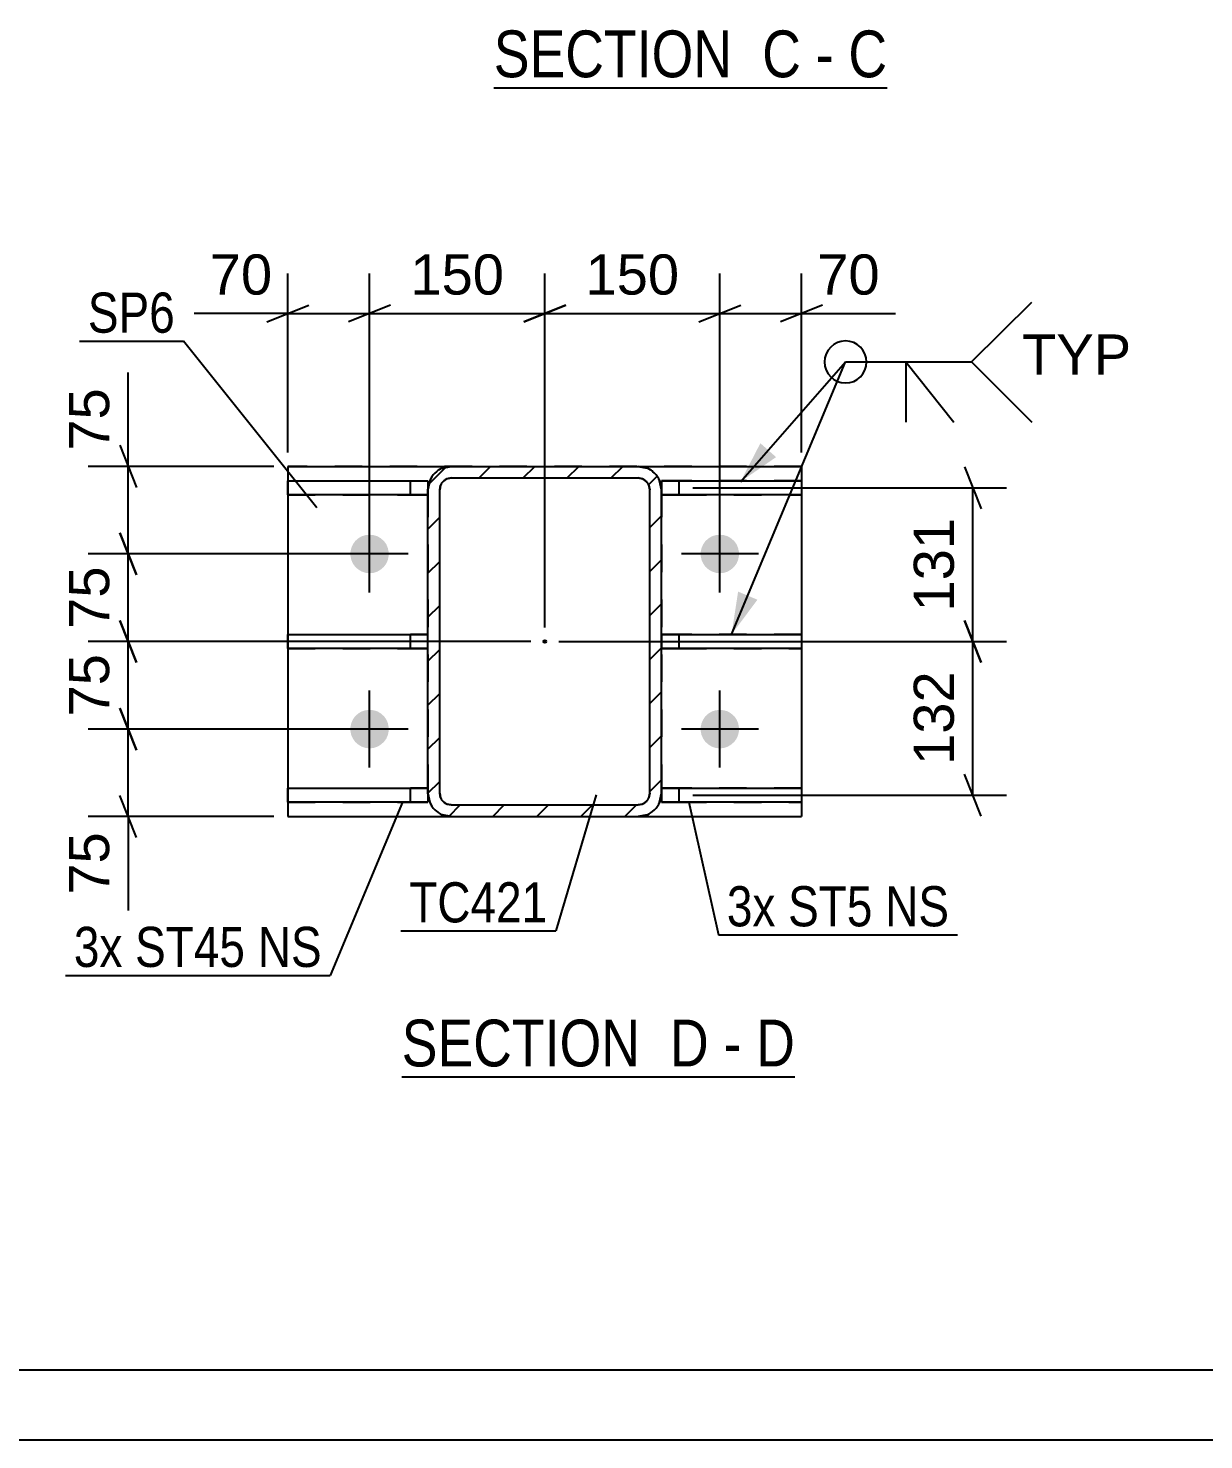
# Model space of a CAD drawing. Header units: millimetres. Extents: x -370 to 471, y -230 to 364.
# Drawn here: x -244.8 to -160.9, y -230.2 to -129.5 of the extents above; entities that cross this region are included whole.
import ezdxf

# ---------------------------------------------------------------- set-up
doc = ezdxf.new("R2010")
doc.units = ezdxf.units.MM
doc.linetypes.add('DXK_LINE_DOT2', pattern=[3.9198, 1.9599, -1.9599])
doc.linetypes.add('DXK_LINE_DOT3', pattern=[5.9187, 2.979, -0.9799, 0.9799, -0.9799])
doc.styles.add('Arial', font='ARIAL.TTF', dxfattribs={"height": 0.2})
doc.styles.add('Arial Narrow', font='ARIALN.TTF', dxfattribs={"height": 0.2})

# ---------------------------------------------------------------- blocks, each defined once
blk = doc.blocks.new('Unknown-284936230-1132')
at = {"color": 5, "linetype": 'Continuous'}
for p, q in [((-364.7, -225.21), (466.3, -225.21)), ((-369.7, -230.21), (471.3, -230.21))]:
    blk.add_line(p, q, dxfattribs=at)
blk = doc.blocks.new('Unknown-284936230-14 - 25579')
at = {"color": 6, "linetype": 'Continuous'}
blk.add_line((-211.59, -133.71), (-183.52, -133.71), dxfattribs=at)
at = {"color": 0, "linetype": 'Continuous'}
for points in [[(-193.48, -132.96), (-193.48, -129.46), (-211.59, -129.46), (-211.59, -132.96)], [(-189.66, -132.96), (-189.66, -129.46), (-192.43, -129.46), (-192.43, -132.96)], [(-187.33, -132.96), (-187.33, -129.46), (-188.61, -129.46), (-188.61, -132.96)], [(-183.52, -132.96), (-183.52, -129.46), (-186.28, -129.46), (-186.28, -132.96)]]:
    blk.add_wipeout(points, dxfattribs=at)
at = {"color": 7, "linetype": 'Continuous', "style": 'Arial Narrow'}
for s, p in [('SECTION ', (-211.59, -132.96)), ('C', (-192.43, -132.96)), ('C', (-186.28, -132.96)), ('-', (-188.61, -132.96))]:
    blk.add_text(s, height=3.34, dxfattribs=at).set_placement(p)
blk = doc.blocks.new('Unknown-284936230-15 - 25947')
at = {"color": 6, "linetype": 'Continuous'}
blk.add_line((-218.16, -204.31), (-190.09, -204.31), dxfattribs=at)
at = {"color": 0, "linetype": 'Continuous'}
for points in [[(-200.06, -203.56), (-200.06, -200.06), (-218.16, -200.06), (-218.16, -203.56)], [(-196.24, -203.56), (-196.24, -200.06), (-199.01, -200.06), (-199.01, -203.56)], [(-193.91, -203.56), (-193.91, -200.06), (-195.19, -200.06), (-195.19, -203.56)], [(-190.09, -203.56), (-190.09, -200.06), (-192.86, -200.06), (-192.86, -203.56)]]:
    blk.add_wipeout(points, dxfattribs=at)
at = {"color": 7, "linetype": 'Continuous', "style": 'Arial Narrow'}
for s, p in [('SECTION ', (-218.16, -203.56)), ('D', (-199.01, -203.56)), ('D', (-192.86, -203.56)), ('-', (-195.19, -203.56))]:
    blk.add_text(s, height=3.34, dxfattribs=at).set_placement(p)
blk = doc.blocks.new('Part-284936230-25988 - 25947')
at = {"color": 2, "linetype": 'Continuous'}
for p, q in [((-199.62, -172.73), (-189.62, -172.73)), ((-189.62, -172.73), (-189.62, -173.73)), ((-189.62, -173.73), (-199.62, -173.73))]:
    blk.add_line(p, q, dxfattribs=at)
at = {"color": 7, "linetype": 'DXK_LINE_DOT2'}
for p, q in [((-198.37, -172.73), (-199.62, -172.73)), ((-199.62, -172.73), (-199.62, -172.73)), ((-199.62, -172.73), (-199.62, -173.73)), ((-189.62, -172.73), (-198.37, -172.73)), ((-198.37, -172.73), (-198.37, -173.73)), ((-199.62, -173.73), (-198.37, -173.73)), ((-198.37, -173.73), (-189.62, -173.73))]:
    blk.add_line(p, q, dxfattribs=at)
blk = doc.blocks.new('Part-284936230-25983 - 25947')
at = {"linetype": 'Continuous'}
h = blk.add_hatch(dxfattribs=at)
h.set_pattern_fill('', scale=0.7, style=0, pattern_type=0)
h.set_pattern_definition([(45, (-216.2874, -184.064), (-1.57154, 1.57154), [])])
h.paths.add_polyline_path([(-216.29, -162.4), (-216.29, -184.06), (-216.16, -184.7), (-215.8, -185.24), (-215.26, -185.6), (-214.62, -185.73), (-201.29, -185.73), (-200.65, -185.6), (-200.11, -185.24), (-199.75, -184.7), (-199.62, -184.06), (-199.62, -162.4), (-199.75, -161.76), (-200.11, -161.22), (-200.65, -160.86), (-201.29, -160.73), (-214.62, -160.73), (-215.26, -160.86), (-215.8, -161.22), (-216.16, -161.76)])
h.paths.add_polyline_path([(-215.21, -161.81), (-214.94, -161.63), (-214.62, -161.56), (-201.29, -161.56), (-200.97, -161.63), (-200.7, -161.81), (-200.52, -162.08), (-200.45, -162.4), (-200.45, -184.06), (-200.52, -184.38), (-200.7, -184.65), (-200.97, -184.83), (-201.29, -184.9), (-214.62, -184.9), (-214.94, -184.83), (-215.21, -184.65), (-215.39, -184.38), (-215.45, -184.06), (-215.45, -162.4), (-215.39, -162.08)])
blk.add_hatch(color=246, dxfattribs=at).paths.add_polyline_path([(-207.95, -173.33, -1), (-207.95, -173.13, -1)])
at = {"color": 7, "linetype": 'DXK_LINE_DOT2'}
for p, q in [((-215.26, -160.86), (-214.62, -160.73)), ((-214.62, -160.73), (-201.29, -160.73)), ((-214.62, -160.73), (-214.62, -160.73)), ((-201.29, -160.73), (-200.65, -160.86)), ((-200.65, -160.86), (-200.65, -160.86)), ((-216.29, -162.4), (-216.16, -161.76)), ((-215.39, -162.08), (-215.45, -162.4)), ((-214.62, -161.56), (-214.94, -161.63)), ((-214.62, -161.56), (-201.29, -161.56)), ((-214.62, -161.56), (-214.62, -161.56)), ((-200.97, -161.63), (-201.29, -161.56)), ((-200.97, -161.63), (-200.97, -161.63)), ((-200.45, -162.4), (-200.52, -162.08)), ((-199.75, -161.76), (-199.62, -162.4)), ((-216.29, -162.4), (-216.29, -184.06)), ((-215.45, -184.06), (-215.45, -162.4)), ((-200.45, -184.06), (-200.45, -162.4)), ((-199.62, -162.4), (-199.62, -184.06)), ((-216.16, -184.7), (-216.29, -184.06)), ((-215.45, -184.06), (-215.39, -184.38)), ((-200.52, -184.38), (-200.45, -184.06)), ((-199.62, -184.06), (-199.75, -184.7)), ((-214.94, -184.83), (-214.62, -184.9)), ((-214.62, -184.9), (-201.29, -184.9)), ((-201.29, -184.9), (-200.97, -184.83)), ((-214.62, -185.73), (-215.26, -185.6)), ((-214.62, -185.73), (-201.29, -185.73)), ((-200.65, -185.6), (-201.29, -185.73))]:
    blk.add_line(p, q, dxfattribs=at)
at = {"color": 2, "linetype": 'Continuous'}
for p, q in [((-214.62, -160.73), (-215.26, -160.86)), ((-214.62, -160.73), (-214.62, -160.73)), ((-214.62, -160.73), (-201.29, -160.73)), ((-201.29, -160.73), (-201.29, -160.73)), ((-200.65, -160.86), (-201.29, -160.73)), ((-216.16, -161.76), (-216.29, -162.4)), ((-215.45, -162.4), (-215.39, -162.08)), ((-214.94, -161.63), (-214.62, -161.56)), ((-214.62, -161.56), (-214.62, -161.56)), ((-214.62, -161.56), (-201.29, -161.56)), ((-201.29, -161.56), (-201.29, -161.56)), ((-201.29, -161.56), (-200.97, -161.63)), ((-200.52, -162.08), (-200.45, -162.4)), ((-199.62, -162.4), (-199.75, -161.76)), ((-216.29, -162.4), (-216.29, -162.4)), ((-216.29, -184.06), (-216.29, -162.4)), ((-215.45, -162.4), (-215.45, -162.4)), ((-215.45, -184.06), (-215.45, -162.4)), ((-200.45, -162.4), (-200.45, -162.4)), ((-200.45, -184.06), (-200.45, -162.4)), ((-199.62, -162.4), (-199.62, -162.4)), ((-199.62, -184.06), (-199.62, -162.4)), ((-216.29, -184.06), (-216.29, -184.06)), ((-216.29, -184.06), (-216.16, -184.7)), ((-215.45, -184.06), (-215.45, -184.06)), ((-215.39, -184.38), (-215.45, -184.06)), ((-200.45, -184.06), (-200.52, -184.38)), ((-200.45, -184.06), (-200.45, -184.06)), ((-199.75, -184.7), (-199.62, -184.06)), ((-199.62, -184.06), (-199.62, -184.06)), ((-214.62, -184.9), (-214.94, -184.83)), ((-214.62, -184.9), (-214.62, -184.9)), ((-214.62, -184.9), (-201.29, -184.9)), ((-200.97, -184.83), (-201.29, -184.9)), ((-201.29, -184.9), (-201.29, -184.9)), ((-215.26, -185.6), (-214.62, -185.73)), ((-214.62, -185.73), (-214.62, -185.73)), ((-214.62, -185.73), (-201.29, -185.73)), ((-201.29, -185.73), (-200.65, -185.6)), ((-201.29, -185.73), (-201.29, -185.73))]:
    blk.add_line(p, q, dxfattribs=at)
at = {"color": 7, "linetype": 'DXK_LINE_DOT3'}
blk.add_line((-207.95, -173.23), (-207.95, -173.23), dxfattribs=at)
at = {"color": 246, "linetype": 'DXK_LINE_DOT2'}
blk.add_line((-207.95, -173.23), (-207.95, -173.23), dxfattribs=at)
at = {"color": 246, "linetype": 'Continuous'}
blk.add_circle((-207.95, -173.23), 0.1, dxfattribs=at)
at = {"color": 7, "linetype": 'DXK_LINE_DOT2'}
for centre, radius, start, end in [((-214.62, -162.4), 1.67, 112.5, 157.5), ((-201.29, -162.4), 1.67, 22.5, 67.5), ((-214.62, -162.4), 0.833, 112.5, 157.5), ((-201.29, -162.4), 0.833, 22.5, 67.5), ((-214.62, -184.06), 1.67, 202.5, 247.5), ((-214.62, -184.06), 0.833, 202.5, 247.5), ((-201.29, -184.06), 0.833, 292.5, 337.5), ((-201.29, -184.06), 1.67, 292.5, 337.5)]:
    blk.add_arc(centre, radius, start, end, dxfattribs=at)
at = {"color": 2, "linetype": 'Continuous'}
for centre, radius, start, end in [((-214.62, -162.4), 1.67, 112.5, 157.5), ((-201.29, -162.4), 1.67, 22.5, 67.5), ((-214.62, -162.4), 0.833, 112.5, 157.5), ((-201.29, -162.4), 0.833, 22.5, 67.5), ((-214.62, -184.06), 1.67, 202.5, 247.5), ((-214.62, -184.06), 0.833, 202.5, 247.5), ((-201.29, -184.06), 0.833, 292.5, 337.5), ((-201.29, -184.06), 1.67, 292.5, 337.5)]:
    blk.add_arc(centre, radius, start, end, dxfattribs=at)
blk = doc.blocks.new('Part-284936230-25985 - 25947')
at = {"color": 2, "linetype": 'Continuous'}
for p, q in [((-226.29, -160.73), (-226.29, -185.73)), ((-226.29, -160.73), (-214.62, -160.73)), ((-201.29, -160.73), (-189.62, -160.73)), ((-189.62, -160.73), (-189.62, -185.73)), ((-226.29, -185.73), (-226.29, -185.73)), ((-226.29, -185.73), (-214.62, -185.73)), ((-201.28, -185.73), (-189.62, -185.73)), ((-189.62, -185.73), (-189.62, -185.73))]:
    blk.add_line(p, q, dxfattribs=at)
at = {"color": 7, "linetype": 'DXK_LINE_DOT2'}
for p, q in [((-226.29, -160.73), (-226.29, -160.73)), ((-189.62, -160.73), (-226.29, -160.73)), ((-214.62, -160.73), (-201.29, -160.73)), ((-189.62, -160.73), (-189.62, -160.73)), ((-226.29, -185.73), (-189.62, -185.73)), ((-214.62, -185.73), (-201.28, -185.73))]:
    blk.add_line(p, q, dxfattribs=at)
blk = doc.blocks.new('Part-284936230-25989 - 25947')
at = {"color": 2, "linetype": 'Continuous'}
for p, q in [((-199.62, -161.77), (-199.62, -161.77)), ((-199.62, -161.77), (-189.62, -161.77)), ((-199.62, -161.77), (-199.62, -162.4)), ((-189.62, -161.77), (-189.62, -162.77)), ((-189.62, -162.77), (-199.62, -162.77))]:
    blk.add_line(p, q, dxfattribs=at)
at = {"color": 7, "linetype": 'DXK_LINE_DOT2'}
for p, q in [((-198.37, -161.77), (-199.62, -161.77)), ((-199.62, -161.77), (-199.62, -161.77)), ((-189.62, -161.77), (-198.37, -161.77)), ((-198.37, -161.77), (-198.37, -162.77)), ((-199.62, -162.4), (-199.62, -162.77)), ((-199.62, -162.77), (-198.37, -162.77)), ((-198.37, -162.77), (-189.62, -162.77))]:
    blk.add_line(p, q, dxfattribs=at)
blk = doc.blocks.new('Part-284936230-25990 - 25947')
at = {"color": 2, "linetype": 'Continuous'}
for p, q in [((-199.62, -183.69), (-189.62, -183.69)), ((-199.62, -184.06), (-199.62, -184.69)), ((-189.62, -183.69), (-189.62, -184.69)), ((-189.62, -184.69), (-199.62, -184.69))]:
    blk.add_line(p, q, dxfattribs=at)
at = {"color": 7, "linetype": 'DXK_LINE_DOT2'}
for p, q in [((-198.37, -183.69), (-199.62, -183.69)), ((-199.62, -183.69), (-199.62, -183.69)), ((-199.62, -183.69), (-199.62, -184.06)), ((-189.62, -183.69), (-198.37, -183.69)), ((-198.37, -183.69), (-198.37, -184.69)), ((-199.62, -184.69), (-198.37, -184.69)), ((-198.37, -184.69), (-189.62, -184.69))]:
    blk.add_line(p, q, dxfattribs=at)
blk = doc.blocks.new('Bolt-284936230-26051 - 25947')
at = {"linetype": 'Continuous'}
for points in [[(-220.45, -165.61), (-220.17, -165.64), (-219.89, -165.72), (-219.65, -165.87), (-219.43, -166.06), (-219.26, -166.29), (-219.15, -166.56), (-219.09, -166.84), (-219.09, -167.12), (-219.15, -167.41), (-219.26, -167.67), (-219.43, -167.9), (-219.65, -168.09), (-219.89, -168.24), (-220.17, -168.33), (-220.45, -168.36), (-220.74, -168.33), (-221.01, -168.24), (-221.26, -168.09), (-221.48, -167.9), (-221.64, -167.67), (-221.76, -167.41), (-221.82, -167.12), (-221.82, -166.84), (-221.76, -166.56), (-221.64, -166.29), (-221.48, -166.06), (-221.26, -165.87), (-221.01, -165.72), (-220.74, -165.64)], [(-195.45, -165.61), (-195.17, -165.64), (-194.89, -165.72), (-194.65, -165.87), (-194.43, -166.06), (-194.26, -166.29), (-194.15, -166.56), (-194.09, -166.84), (-194.09, -167.12), (-194.15, -167.41), (-194.26, -167.67), (-194.43, -167.9), (-194.65, -168.09), (-194.89, -168.24), (-195.17, -168.33), (-195.45, -168.36), (-195.74, -168.33), (-196.01, -168.24), (-196.26, -168.09), (-196.48, -167.9), (-196.64, -167.67), (-196.76, -167.41), (-196.82, -167.12), (-196.82, -166.84), (-196.76, -166.56), (-196.64, -166.29), (-196.48, -166.06), (-196.26, -165.87), (-196.01, -165.72), (-195.74, -165.64)], [(-220.45, -178.11), (-220.17, -178.14), (-219.89, -178.22), (-219.65, -178.37), (-219.43, -178.56), (-219.26, -178.79), (-219.15, -179.06), (-219.09, -179.34), (-219.09, -179.62), (-219.15, -179.91), (-219.26, -180.17), (-219.43, -180.4), (-219.65, -180.59), (-219.89, -180.74), (-220.17, -180.83), (-220.45, -180.86), (-220.74, -180.83), (-221.01, -180.74), (-221.26, -180.59), (-221.48, -180.4), (-221.64, -180.17), (-221.76, -179.91), (-221.82, -179.62), (-221.82, -179.34), (-221.76, -179.06), (-221.64, -178.79), (-221.48, -178.56), (-221.26, -178.37), (-221.01, -178.22), (-220.74, -178.14)], [(-195.45, -178.11), (-195.17, -178.14), (-194.89, -178.22), (-194.65, -178.37), (-194.43, -178.56), (-194.26, -178.79), (-194.15, -179.06), (-194.09, -179.34), (-194.09, -179.62), (-194.15, -179.91), (-194.26, -180.17), (-194.43, -180.4), (-194.65, -180.59), (-194.89, -180.74), (-195.17, -180.83), (-195.45, -180.86), (-195.74, -180.83), (-196.01, -180.74), (-196.26, -180.59), (-196.48, -180.4), (-196.64, -180.17), (-196.76, -179.91), (-196.82, -179.62), (-196.82, -179.34), (-196.76, -179.06), (-196.64, -178.79), (-196.48, -178.56), (-196.26, -178.37), (-196.01, -178.22), (-195.74, -178.14)]]:
    blk.add_hatch(color=1, dxfattribs=at).paths.add_polyline_path(points)
at = {"color": 1, "linetype": 'Continuous'}
for p, q in [((-220.45, -169.73), (-220.45, -164.23)), ((-195.45, -169.73), (-195.45, -164.23)), ((-217.7, -166.98), (-223.2, -166.98)), ((-192.7, -166.98), (-198.2, -166.98)), ((-220.45, -182.23), (-220.45, -176.73)), ((-195.45, -182.23), (-195.45, -176.73)), ((-217.7, -179.48), (-223.2, -179.48)), ((-192.7, -179.48), (-198.2, -179.48))]:
    blk.add_line(p, q, dxfattribs=at)
blk = doc.blocks.new('Part-284936230-31895 - 25947')
at = {"color": 2, "linetype": 'Continuous'}
for p, q in [((-226.29, -173.73), (-226.29, -172.73)), ((-226.29, -172.73), (-216.29, -172.73)), ((-216.29, -173.73), (-226.29, -173.73))]:
    blk.add_line(p, q, dxfattribs=at)
at = {"color": 7, "linetype": 'DXK_LINE_DOT2'}
for p, q in [((-226.29, -172.73), (-217.54, -172.73)), ((-217.54, -173.73), (-217.54, -172.73)), ((-216.29, -172.73), (-217.54, -172.73)), ((-216.29, -173.73), (-216.29, -172.73)), ((-226.29, -173.73), (-217.54, -173.73)), ((-217.54, -173.73), (-216.29, -173.73)), ((-216.29, -173.73), (-216.29, -173.73))]:
    blk.add_line(p, q, dxfattribs=at)
blk = doc.blocks.new('Part-284936230-31896 - 25947')
at = {"color": 2, "linetype": 'Continuous'}
for p, q in [((-226.29, -162.77), (-226.29, -161.77)), ((-226.29, -161.77), (-216.29, -161.77)), ((-216.29, -161.77), (-216.29, -162.4)), ((-216.29, -162.77), (-226.29, -162.77))]:
    blk.add_line(p, q, dxfattribs=at)
at = {"color": 7, "linetype": 'DXK_LINE_DOT2'}
for p, q in [((-226.29, -161.77), (-217.54, -161.77)), ((-217.54, -162.77), (-217.54, -161.77)), ((-217.54, -161.77), (-216.29, -161.77)), ((-226.29, -162.77), (-217.54, -162.77)), ((-217.54, -162.77), (-216.29, -162.77)), ((-216.29, -162.4), (-216.29, -162.77)), ((-216.29, -162.77), (-216.29, -162.77))]:
    blk.add_line(p, q, dxfattribs=at)
blk = doc.blocks.new('Part-284936230-31897 - 25947')
at = {"color": 2, "linetype": 'Continuous'}
for p, q in [((-226.29, -184.69), (-226.29, -183.69)), ((-226.29, -183.69), (-216.29, -183.69)), ((-216.29, -184.06), (-216.29, -184.69)), ((-216.29, -184.69), (-226.29, -184.69)), ((-216.29, -184.69), (-216.29, -184.69))]:
    blk.add_line(p, q, dxfattribs=at)
at = {"color": 7, "linetype": 'DXK_LINE_DOT2'}
for p, q in [((-226.29, -183.69), (-217.54, -183.69)), ((-217.54, -184.69), (-217.54, -183.69)), ((-216.29, -183.69), (-217.54, -183.69)), ((-216.29, -184.06), (-216.29, -183.69)), ((-226.29, -184.69), (-217.54, -184.69)), ((-217.54, -184.69), (-216.29, -184.69))]:
    blk.add_line(p, q, dxfattribs=at)
blk = doc.blocks.new('StraightDimension-284936230-28405 - 25947')
at = {"color": 7, "linetype": 'Continuous'}
for p, q in [((-226.29, -159.73), (-226.29, -146.97)), ((-220.45, -165.98), (-220.45, -146.97)), ((-226.29, -149.82), (-232.98, -149.82)), ((-226.29, -149.82), (-232.98, -149.82)), ((-227.79, -150.42), (-224.79, -149.22)), ((-226.29, -149.82), (-220.45, -149.82)), ((-218.95, -149.22), (-221.95, -150.42))]:
    blk.add_line(p, q, dxfattribs=at)
at = {"color": 0}
blk.add_wipeout([(-226.81, -149.07), (-226.81, -144.87), (-232.46, -144.87), (-232.46, -149.07)], dxfattribs=at)
at = {"color": 3, "style": 'Arial'}
blk.add_text('70', height=2.865, dxfattribs=at).set_placement((-231.86, -148.47))
blk = doc.blocks.new('StraightDimension-284936230-28402 - 25947')
at = {"color": 7, "linetype": 'Continuous'}
for p, q in [((-195.45, -165.98), (-195.45, -146.97)), ((-189.62, -159.73), (-189.62, -146.97)), ((-196.95, -150.42), (-193.95, -149.22)), ((-195.45, -149.82), (-189.62, -149.82)), ((-188.12, -149.22), (-191.12, -150.42)), ((-189.62, -149.82), (-182.92, -149.82)), ((-189.62, -149.82), (-182.92, -149.82))]:
    blk.add_line(p, q, dxfattribs=at)
at = {"color": 0}
blk.add_wipeout([(-183.45, -149.07), (-183.45, -144.87), (-189.1, -144.87), (-189.1, -149.07)], dxfattribs=at)
at = {"color": 3, "style": 'Arial'}
blk.add_text('70', height=2.865, dxfattribs=at).set_placement((-188.5, -148.47))
blk = doc.blocks.new('StraightDimension-284936230-28532 - 25947')
at = {"color": 7, "linetype": 'Continuous'}
for p, q in [((-178, -160.77), (-176.8, -163.77)), ((-197.37, -162.27), (-175, -162.27)), ((-177.4, -173.23), (-177.4, -162.27)), ((-176.8, -174.73), (-178, -171.73)), ((-206.95, -173.23), (-175, -173.23))]:
    blk.add_line(p, q, dxfattribs=at)
at = {"color": 0}
blk.add_wipeout([(-178.15, -163.82), (-182.35, -163.82), (-182.35, -171.69), (-178.15, -171.69)], dxfattribs=at)
at = {"color": 3, "style": 'Arial'}
blk.add_text('131', height=2.865, rotation=90.0002, dxfattribs=at).set_placement((-178.75, -171.09))
blk = doc.blocks.new('StraightDimension-284936230-28403 - 25947')
at = {"color": 7, "linetype": 'Continuous'}
for p, q in [((-207.95, -172.23), (-207.95, -146.97)), ((-195.45, -165.98), (-195.45, -146.97)), ((-206.45, -149.22), (-209.45, -150.42)), ((-207.95, -149.82), (-195.45, -149.82)), ((-196.95, -150.42), (-193.95, -149.22))]:
    blk.add_line(p, q, dxfattribs=at)
at = {"color": 0}
blk.add_wipeout([(-197.77, -149.07), (-197.77, -144.87), (-205.64, -144.87), (-205.64, -149.07)], dxfattribs=at)
at = {"color": 3, "style": 'Arial'}
blk.add_text('150', height=2.865, dxfattribs=at).set_placement((-205.04, -148.47))
blk = doc.blocks.new('StraightDimension-284936230-28404 - 25947')
at = {"color": 7, "linetype": 'Continuous'}
for p, q in [((-220.45, -165.98), (-220.45, -146.97)), ((-207.95, -172.23), (-207.95, -146.97)), ((-218.95, -149.22), (-221.95, -150.42)), ((-220.45, -149.82), (-207.95, -149.82)), ((-209.45, -150.42), (-206.45, -149.22))]:
    blk.add_line(p, q, dxfattribs=at)
at = {"color": 0}
blk.add_wipeout([(-210.27, -149.07), (-210.27, -144.87), (-218.14, -144.87), (-218.14, -149.07)], dxfattribs=at)
at = {"color": 3, "style": 'Arial'}
blk.add_text('150', height=2.865, dxfattribs=at).set_placement((-217.54, -148.47))
blk = doc.blocks.new('StraightDimension-284936230-28495 - 25947')
at = {"color": 7, "linetype": 'Continuous'}
for p, q in [((-237.69, -160.73), (-237.69, -154.03)), ((-237.69, -160.73), (-237.69, -154.03)), ((-238.29, -159.23), (-237.09, -162.23)), ((-227.29, -160.73), (-240.54, -160.73)), ((-237.69, -166.98), (-237.69, -160.73)), ((-237.09, -168.48), (-238.29, -165.48)), ((-221.45, -166.98), (-240.54, -166.98))]:
    blk.add_line(p, q, dxfattribs=at)
at = {"color": 0}
blk.add_wipeout([(-238.44, -154.56), (-242.64, -154.56), (-242.64, -160.21), (-238.44, -160.21)], dxfattribs=at)
at = {"color": 3, "style": 'Arial'}
blk.add_text('75', height=2.865, rotation=90.0002, dxfattribs=at).set_placement((-239.04, -159.61))
blk = doc.blocks.new('StraightDimension-284936230-28496 - 25947')
at = {"color": 7, "linetype": 'Continuous'}
for p, q in [((-238.29, -165.48), (-237.09, -168.48)), ((-221.45, -166.98), (-240.54, -166.98)), ((-237.69, -173.23), (-237.69, -166.98)), ((-237.09, -174.73), (-238.29, -171.73)), ((-208.95, -173.23), (-240.54, -173.23))]:
    blk.add_line(p, q, dxfattribs=at)
at = {"color": 0}
blk.add_wipeout([(-238.44, -167.28), (-242.64, -167.28), (-242.64, -172.93), (-238.44, -172.93)], dxfattribs=at)
at = {"color": 3, "style": 'Arial'}
blk.add_text('75', height=2.865, rotation=90.0002, dxfattribs=at).set_placement((-239.04, -172.33))
blk = doc.blocks.new('StraightDimension-284936230-28497 - 25947')
at = {"color": 7, "linetype": 'Continuous'}
for p, q in [((-238.29, -171.73), (-237.09, -174.73)), ((-208.95, -173.23), (-240.54, -173.23)), ((-237.69, -179.48), (-237.69, -173.23)), ((-237.09, -180.98), (-238.29, -177.98)), ((-221.45, -179.48), (-240.54, -179.48))]:
    blk.add_line(p, q, dxfattribs=at)
at = {"color": 0}
blk.add_wipeout([(-238.44, -173.53), (-242.64, -173.53), (-242.64, -179.18), (-238.44, -179.18)], dxfattribs=at)
at = {"color": 3, "style": 'Arial'}
blk.add_text('75', height=2.865, rotation=90.0002, dxfattribs=at).set_placement((-239.04, -178.58))
blk = doc.blocks.new('StraightDimension-284936230-28498 - 25947')
at = {"color": 7, "linetype": 'Continuous'}
for p, q in [((-238.29, -177.98), (-237.09, -180.98)), ((-221.45, -179.48), (-240.54, -179.48)), ((-237.69, -185.73), (-237.69, -179.48)), ((-237.09, -187.23), (-238.29, -184.23)), ((-227.29, -185.73), (-240.54, -185.73)), ((-237.69, -185.73), (-237.69, -192.43)), ((-237.69, -185.73), (-237.69, -192.43))]:
    blk.add_line(p, q, dxfattribs=at)
at = {"color": 0}
blk.add_wipeout([(-238.44, -186.26), (-242.64, -186.26), (-242.64, -191.9), (-238.44, -191.9)], dxfattribs=at)
at = {"color": 3, "style": 'Arial'}
blk.add_text('75', height=2.865, rotation=90.0002, dxfattribs=at).set_placement((-239.04, -191.3))
blk = doc.blocks.new('StraightDimension-284936230-28533 - 25947')
at = {"color": 7, "linetype": 'Continuous'}
for p, q in [((-178, -171.73), (-176.8, -174.73)), ((-206.95, -173.23), (-175, -173.23)), ((-177.4, -184.19), (-177.4, -173.23)), ((-176.8, -185.69), (-178, -182.69)), ((-197.37, -184.19), (-175, -184.19))]:
    blk.add_line(p, q, dxfattribs=at)
at = {"color": 0}
blk.add_wipeout([(-178.15, -174.77), (-182.35, -174.77), (-182.35, -182.64), (-178.15, -182.64)], dxfattribs=at)
at = {"color": 3, "style": 'Arial'}
blk.add_text('132', height=2.865, rotation=90.0002, dxfattribs=at).set_placement((-178.75, -182.04))
blk = doc.blocks.new('MarkSet-284936230-26084 - 25947')
at = {"color": 30, "linetype": 'Continuous'}
for p, q in [((-197.67, -184.69), (-195.55, -194.16)), ((-195.55, -194.16), (-178.49, -194.16))]:
    blk.add_line(p, q, dxfattribs=at)
at = {"color": 0}
for points in [[(-191.48, -193.56), (-191.48, -190.56), (-194.95, -190.56), (-194.95, -193.56)], [(-184.55, -193.56), (-184.55, -190.56), (-190.58, -190.56), (-190.58, -193.56)], [(-179.09, -193.56), (-179.09, -190.56), (-183.65, -190.56), (-183.65, -193.56)]]:
    blk.add_wipeout(points, dxfattribs=at)
for points in [[(-191.48, -193.56), (-191.48, -190.56), (-194.95, -190.56), (-194.95, -193.56)], [(-184.55, -193.56), (-184.55, -190.56), (-190.58, -190.56), (-190.58, -193.56)], [(-179.09, -193.56), (-179.09, -190.56), (-183.65, -190.56), (-183.65, -193.56)]]:
    blk.add_wipeout(points, dxfattribs=at)
at = {"color": 3, "style": 'Arial Narrow'}
for s, p in [('3x', (-194.95, -193.56)), ('ST5', (-190.58, -193.56)), ('NS', (-183.65, -193.56))]:
    blk.add_text(s, height=2.863, dxfattribs=at).set_placement(p)
blk = doc.blocks.new('Mark-284936230-28540 - 25947')
at = {"color": 30, "linetype": 'Continuous'}
for p in [(-204.29, -184.17), (-218.22, -193.88)]:
    blk.add_line(p, (-207.16, -193.88), dxfattribs=at)
at = {"color": 0}
blk.add_wipeout([(-207.76, -193.28), (-207.76, -190.28), (-217.62, -190.28), (-217.62, -193.28)], dxfattribs=at)
blk.add_wipeout([(-207.76, -193.28), (-207.76, -190.28), (-217.62, -190.28), (-217.62, -193.28)], dxfattribs=at)
at = {"color": 3, "style": 'Arial Narrow'}
blk.add_text('TC421', height=2.863, dxfattribs=at).set_placement((-217.62, -193.28))
blk = doc.blocks.new('MarkSet-284936230-33794 - 25947')
at = {"color": 30, "linetype": 'Continuous'}
for p in [(-218.11, -184.69), (-242.16, -197.06)]:
    blk.add_line(p, (-223.27, -197.06), dxfattribs=at)
at = {"color": 0}
for points in [[(-238.09, -196.46), (-238.09, -193.46), (-241.56, -193.46), (-241.56, -196.46)], [(-229.33, -196.46), (-229.33, -193.46), (-237.19, -193.46), (-237.19, -196.46)], [(-223.87, -196.46), (-223.87, -193.46), (-228.43, -193.46), (-228.43, -196.46)]]:
    blk.add_wipeout(points, dxfattribs=at)
for points in [[(-238.09, -196.46), (-238.09, -193.46), (-241.56, -193.46), (-241.56, -196.46)], [(-229.33, -196.46), (-229.33, -193.46), (-237.19, -193.46), (-237.19, -196.46)], [(-223.87, -196.46), (-223.87, -193.46), (-228.43, -193.46), (-228.43, -196.46)]]:
    blk.add_wipeout(points, dxfattribs=at)
at = {"color": 3, "style": 'Arial Narrow'}
for s, p in [('3x', (-241.56, -196.46)), ('ST45', (-237.19, -196.46)), ('NS', (-228.43, -196.46))]:
    blk.add_text(s, height=2.863, dxfattribs=at).set_placement(p)
blk = doc.blocks.new('Mark-284936230-28543 - 25947')
at = {"color": 30, "linetype": 'Continuous'}
for p in [(-241.16, -151.79), (-224.21, -163.69)]:
    blk.add_line(p, (-233.74, -151.79), dxfattribs=at)
at = {"color": 0}
blk.add_wipeout([(-234.34, -151.19), (-234.34, -148.19), (-240.56, -148.19), (-240.56, -151.19)], dxfattribs=at)
blk.add_wipeout([(-234.34, -151.19), (-234.34, -148.19), (-240.56, -148.19), (-240.56, -151.19)], dxfattribs=at)
at = {"color": 3, "style": 'Arial Narrow'}
blk.add_text('SP6', height=2.863, dxfattribs=at).set_placement((-240.56, -151.19))
blk = doc.blocks.new('WeldMark-284936230-33838 - 25947')
at = {"linetype": 'Continuous'}
for points in [[(-191.44, -160.07), (-193.98, -161.83), (-192.56, -159.08)], [(-192.77, -170.25), (-194.62, -172.73), (-194.15, -169.67)], [(-192.77, -170.25), (-194.62, -172.73), (-194.15, -169.67)]]:
    blk.add_hatch(color=30, dxfattribs=at).paths.add_polyline_path(points)
at = {"color": 30, "linetype": 'Continuous'}
for p, q in [((-194.62, -172.73), (-186.48, -153.28)), ((-194.62, -172.73), (-186.48, -153.28)), ((-193.98, -161.83), (-186.48, -153.28)), ((-186.48, -153.28), (-177.48, -153.28))]:
    blk.add_line(p, q, dxfattribs=at)
at = {"color": 3, "linetype": 'Continuous'}
for q in [(-178.76, -157.57), (-182.19, -157.57)]:
    blk.add_line((-182.19, -153.28), q, dxfattribs=at)
for start, end in [(90, 270), (270, 90)]:
    blk.add_arc((-186.48, -153.28), 1.5, start, end, dxfattribs=at)
at = {"color": 0, "linetype": 'Continuous'}
blk.add_wipeout([(-166.1, -154.18), (-166.1, -151.18), (-173.88, -151.18), (-173.88, -154.18)], dxfattribs=at)
blk.add_wipeout([(-166.1, -154.18), (-166.1, -151.18), (-173.88, -151.18), (-173.88, -154.18)], dxfattribs=at)
at = {"color": 3, "linetype": 'Continuous'}
for q in [(-173.19, -149), (-173.19, -157.57)]:
    blk.add_line((-177.48, -153.28), q, dxfattribs=at)
at = {"color": 3, "linetype": 'Continuous', "style": 'Arial'}
blk.add_text('TYP', height=2.865, dxfattribs=at).set_placement((-173.88, -154.18))

msp = doc.modelspace()

# ---------------------------------------------------------------- block references
for name in ['Unknown-284936230-1132', 'Part-284936230-25985 - 25947', 'Part-284936230-25983 - 25947', 'Part-284936230-31896 - 25947', 'Part-284936230-25989 - 25947', 'Bolt-284936230-26051 - 25947', 'Part-284936230-31895 - 25947', 'Part-284936230-25988 - 25947', 'Part-284936230-31897 - 25947', 'Part-284936230-25990 - 25947']:
    msp.add_blockref(name, (0, 0))

# ---------------------------------------------------------------- next in the draw order: block references
for name in ['Unknown-284936230-14 - 25579', 'StraightDimension-284936230-28405 - 25947', 'StraightDimension-284936230-28402 - 25947', 'Unknown-284936230-15 - 25947']:
    msp.add_blockref(name, (0, 0))

# ---------------------------------------------------------------- next in the draw order: block references
msp.add_blockref('StraightDimension-284936230-28532 - 25947', (0, 0))

# ---------------------------------------------------------------- next in the draw order: block references
msp.add_blockref('StraightDimension-284936230-28403 - 25947', (0, 0))

# ---------------------------------------------------------------- next in the draw order: block references
msp.add_blockref('StraightDimension-284936230-28404 - 25947', (0, 0))

# ---------------------------------------------------------------- next in the draw order: block references
for name in ['StraightDimension-284936230-28495 - 25947', 'StraightDimension-284936230-28533 - 25947']:
    msp.add_blockref(name, (0, 0))

# ---------------------------------------------------------------- next in the draw order: block references
for name in ['Mark-284936230-28543 - 25947', 'WeldMark-284936230-33838 - 25947', 'StraightDimension-284936230-28496 - 25947', 'Mark-284936230-28540 - 25947', 'MarkSet-284936230-26084 - 25947']:
    msp.add_blockref(name, (0, 0))

# ---------------------------------------------------------------- next in the draw order: block references
msp.add_blockref('StraightDimension-284936230-28497 - 25947', (0, 0))

# ---------------------------------------------------------------- next in the draw order: block references
msp.add_blockref('StraightDimension-284936230-28498 - 25947', (0, 0))

# ---------------------------------------------------------------- next in the draw order: block references
msp.add_blockref('MarkSet-284936230-33794 - 25947', (0, 0))

doc.saveas('drawing.dxf')
